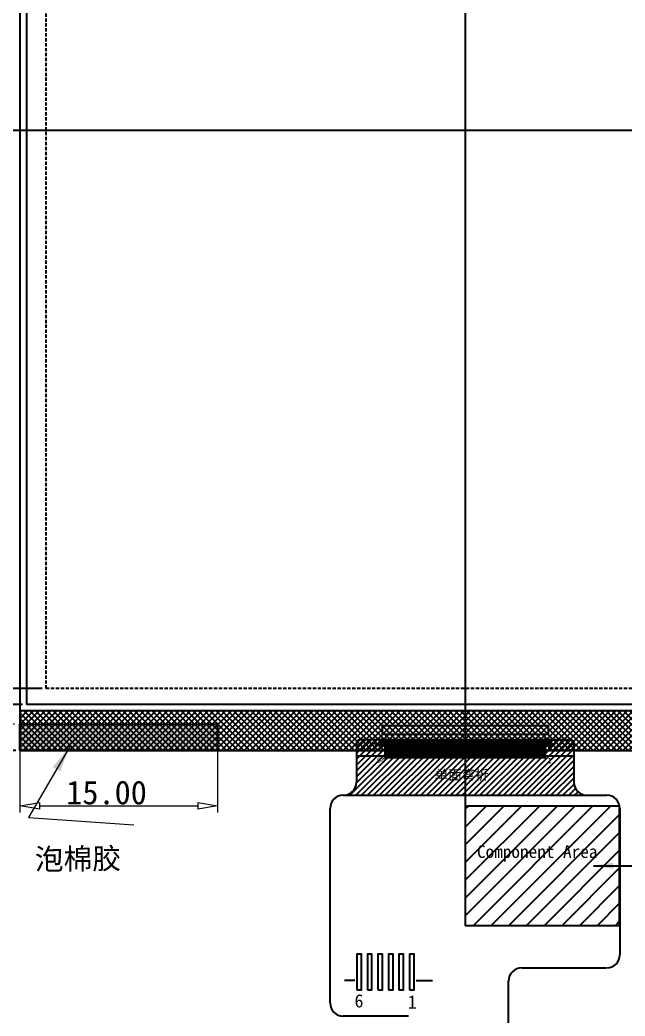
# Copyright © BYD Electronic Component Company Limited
# Model space of a CAD drawing. Header units: millimetres. Extents: x 1186 to 1571, y 291 to 543.
# Drawn here: x 1238.4 to 1284.4, y 388.2 to 463.8 of the extents above; entities that cross this region are included whole.
import ezdxf
from ezdxf.lldxf.tags import DXFTag

# ---------------------------------------------------------------- set-up
doc = ezdxf.new("R2010")
doc.units = ezdxf.units.MM
doc.linetypes.add('DASHED2', pattern=[0.375, 0.25, -0.125])
for name, color, linetype in [('03___PRT_ALL_CURVES', 7, 'Continuous'), ('240', 240, 'Continuous'), ('Bonding Pad', 3, 'Continuous'), ('dim', 3, 'Continuous'), ('Dimension', 7, 'Continuous'), ('DWG', 7, 'Continuous'), ('FPC', 30, 'Continuous'), ('IC', 3, 'Continuous'), ('TEXT', 4, 'Continuous'), ('偏光片', 4, 'Continuous')]:
    doc.layers.add(name, color=color, linetype=linetype)
for name, color, linetype, lineweight in [('CEN', 1, 'CENTER', 15), ('Title block', 7, 'Continuous', 9), ('尺寸标注层', 3, 'Continuous', 0)]:
    doc.layers.add(name, color=color, linetype=linetype, lineweight=lineweight)
doc.styles.add('SIMPLEX', font='simplex')
doc.styles.get("Standard").update_dxf_attribs({"font": 'txt', "bigfont": 'gbcbig.shx'})
doc.styles.add('宋体', font='')
doc.styles.add('样式 4', font='')
doc.styles.get('宋体').set_extended_font_data('SimSun')
doc.styles.get('样式 4').set_extended_font_data('SimSun')
tags = doc.linetypes.add('CENTER', pattern=[2, 1.25, -0.25, 0.25, -0.25]).pattern_tags.tags
tags[10:11] = [DXFTag(74, 4), DXFTag(75, 0), DXFTag(340, '0'), DXFTag(46, 0.0), DXFTag(50, 0.0), DXFTag(44, 0.0), DXFTag(45, 0.0)]
tags[8:9] = [DXFTag(74, 4), DXFTag(75, 0), DXFTag(340, '0'), DXFTag(46, 0.0), DXFTag(50, 0.0), DXFTag(44, 0.0), DXFTag(45, 0.0)]
tags[6:7] = [DXFTag(74, 4), DXFTag(75, 0), DXFTag(340, '0'), DXFTag(46, 0.0), DXFTag(50, 0.0), DXFTag(44, 0.0), DXFTag(45, 0.0)]
tags[4:5] = [DXFTag(74, 4), DXFTag(75, 0), DXFTag(340, '0'), DXFTag(46, 0.0), DXFTag(50, 0.0), DXFTag(44, 0.0), DXFTag(45, 0.0)]
doc.dimstyles.new('0', dxfattribs={"dimtxt": 2.5, "dimasz": 1.5, "dimexe": 0.5, "dimexo": 0.3, "dimgap": 0.2, "dimtad": 1, "dimzin": 1, "dimdsep": 46, "dimtxsty": 'Standard', "dimcen": 0, "dimadec": 0, "dimazin": 0, "dimtfac": 1, "dimtmove": 0, "dimatfit": 3, "dimfxl": 1, "dimarcsym": 0})
doc.dimstyles.new('2019', dxfattribs={"dimtxt": 2, "dimasz": 2, "dimexe": 0.5, "dimexo": 0.5, "dimgap": 0.5, "dimtad": 1, "dimdsep": 46, "dimtxsty": 'SIMPLEX', "dimcen": 1, "dimazin": 2, "dimtfac": 1, "dimtmove": 0, "dimatfit": 3, "dimfxl": 1.2, "dimlwd": 9, "dimlwe": 9, "dimarcsym": 0})
doc.dimstyles.get("Standard").update_dxf_attribs({"dimtxt": 3, "dimasz": 1.5, "dimexe": 0.3, "dimexo": 0.3, "dimgap": 0.5, "dimtad": 1, "dimtoh": 1, "dimdsep": 46, "dimtxsty": 'Standard', "dimcen": 0.5, "dimclrd": 2, "dimclre": 3, "dimclrt": 6, "dimadec": 1, "dimazin": 0, "dimtfac": 1, "dimtofl": 0, "dimtmove": 0, "dimatfit": 3, "dimfxl": 1, "dimtolj": 1, "dimtzin": 0, "dimarcsym": 0})
doc.dimstyles.new('标准', dxfattribs={"dimtxt": 1.8, "dimasz": 1.5, "dimexe": 0.5, "dimexo": 0.4, "dimgap": 0.1, "dimtad": 1, "dimzin": 1, "dimdsep": 46, "dimtxsty": '宋体', "dimblk": 'CLOSEDBLANK', "dimcen": 0.09, "dimclrd": 96, "dimclre": 96, "dimclrt": 3, "dimadec": 0, "dimazin": 0, "dimtfac": 1, "dimtofl": 0, "dimtmove": 0, "dimatfit": 1, "dimldrblk": 'CLOSEDBLANK', "dimfxl": 1, "dimtolj": 1, "dimlwd": 0, "dimlwe": 0, "dimarcsym": 0})
pattern_1 = [(45, (-1586.2652, 146.48776), (-0.224506403, 0.224506403), [])]

# ---------------------------------------------------------------- blocks, each defined once
blk = doc.blocks.new('*D83')
at = {"layer": 'Defpoints', "color": 0, "ltscale": 10, "transparency": 16777216}
for p in [(1225.982, 497.858), (1240.417, 497.858), (1240.417, 413.058)]:
    blk.add_point(p, dxfattribs=at)
at = {"layer": 'Dimension', "color": 7, "lineweight": -2, "ltscale": 10, "transparency": 16777216}
for p, q in [((1240.117, 497.858), (1225.682, 497.858)), ((1225.982, 415.058), (1225.982, 495.858)), ((1240.117, 413.058), (1225.682, 413.058))]:
    blk.add_line(p, q, dxfattribs=at)
at = {"layer": 'Dimension', "color": 7, "ltscale": 10, "transparency": 16777216}
for points in [[(1225.649, 495.858), (1226.316, 495.858), (1225.982, 497.858)], [(1225.649, 415.058), (1226.316, 415.058), (1225.982, 413.058)]]:
    blk.add_solid(points, dxfattribs=at)
at = {"layer": 'Dimension', "color": 7, "ltscale": 10, "transparency": 16777216, "insert": (1223.872, 455.458), "char_height": 3, "attachment_point": 5, "rotation": 90, "style": '宋体'}
blk.add_mtext('\\A1;84.8(LCD A.A)', dxfattribs=at)
blk = doc.blocks.new('*D86')
at = {"layer": 'Defpoints', "color": 0, "ltscale": 10, "transparency": 16777216}
for p in [(1238.417, 499.358), (1207.812, 408.358), (1238.417, 408.358)]:
    blk.add_point(p, dxfattribs=at)
at = {"layer": 'Dimension', "color": 7, "lineweight": -2, "ltscale": 10, "transparency": 16777216}
for p, q in [((1238.117, 499.358), (1207.512, 499.358)), ((1207.812, 497.358), (1207.812, 410.358)), ((1238.117, 408.358), (1207.512, 408.358))]:
    blk.add_line(p, q, dxfattribs=at)
at = {"layer": 'Dimension', "color": 7, "ltscale": 10, "transparency": 16777216}
for points in [[(1207.479, 497.358), (1208.146, 497.358), (1207.812, 499.358)], [(1207.479, 410.358), (1208.146, 410.358), (1207.812, 408.358)]]:
    blk.add_solid(points, dxfattribs=at)
at = {"layer": 'Dimension', "color": 7, "ltscale": 10, "transparency": 16777216, "insert": (1205.702, 453.865), "char_height": 3, "attachment_point": 5, "rotation": 90, "style": '宋体'}
blk.add_mtext('\\A1;91%%P0.1(LCD)', dxfattribs=at)
blk = doc.blocks.new('*U81')
at = {"layer": 'Bonding Pad', "ltscale": 5}
blk.add_lwpolyline([(-0.035, -0.45), (0.035, -0.45), (0.035, 0.45), (-0.035, 0.45)], close=True, dxfattribs=at)
blk = doc.blocks.new('*U79')
at = {"layer": 'FPC', "color": 1, "linetype": 'DASHED2', "ltscale": 0.2}
blk.add_lwpolyline([(-0.035, -0.25), (-0.035, 0.25), (0.035, 0.25), (0.035, -0.25)], dxfattribs=at)
blk = doc.blocks.new('*U80')
at = {"layer": 'TEXT', "color": 0, "linetype": 'ByBlock', "lineweight": -2}
for p in [(0, 0), (0.13, 0), (0.26, 0), (0.39, 0), (0.52, 0), (0.65, 0), (0.78, 0), (0.91, 0), (1.04, 0), (1.17, 0), (1.3, 0), (1.43, 0), (1.56, 0), (1.69, 0), (1.82, 0), (1.95, 0), (2.08, 0), (2.21, 0), (2.34, 0), (2.47, 0), (2.6, 0), (2.73, 0), (2.86, 0), (2.99, 0), (3.12, 0), (3.25, 0), (3.38, 0), (3.51, 0), (3.64, 0), (3.77, 0), (3.9, 0), (4.03, 0), (4.16, 0), (4.29, 0), (4.42, 0), (4.55, 0), (4.68, 0), (4.81, 0), (4.94, 0), (5.07, 0), (5.2, 0), (5.33, 0), (5.46, 0), (5.59, 0), (5.72, 0), (5.85, 0), (5.98, 0), (6.11, 0), (6.24, 0), (6.37, 0), (6.5, 0), (6.63, 0), (6.76, 0), (6.89, 0), (7.02, 0), (7.15, 0), (7.28, 0), (7.41, 0), (7.54, 0), (7.67, 0), (7.8, 0), (7.93, 0), (8.06, 0), (8.19, 0), (8.32, 0), (8.45, 0), (8.58, 0), (8.71, 0), (8.84, 0), (8.97, 0), (9.1, 0), (9.23, 0), (9.36, 0), (9.49, 0), (9.62, 0), (9.75, 0), (9.88, 0), (10.01, 0), (10.14, 0), (10.27, 0), (10.4, 0), (10.53, 0), (10.66, 0), (10.79, 0), (10.92, 0), (11.05, 0), (11.18, 0), (11.31, 0), (11.44, 0), (11.57, 0), (11.7, 0), (11.83, 0), (11.96, 0), (12.09, 0)]:
    blk.add_blockref('*U79', p, dxfattribs=at)
blk = doc.blocks.new('*D89')
at = {"layer": 'Defpoints', "color": 0, "ltscale": 10, "transparency": 16777216}
for p in [(1238.417, 408.358), (1210.942, 378.358), (1269.112, 378.358)]:
    blk.add_point(p, dxfattribs=at)
at = {"layer": 'Dimension', "color": 7, "lineweight": -2, "ltscale": 10, "transparency": 16777216}
for p, q in [((1238.117, 408.358), (1210.642, 408.358)), ((1210.942, 406.358), (1210.942, 380.358)), ((1268.812, 378.358), (1210.642, 378.358))]:
    blk.add_line(p, q, dxfattribs=at)
at = {"layer": 'Dimension', "color": 7, "ltscale": 10, "transparency": 16777216}
for points in [[(1210.608, 406.358), (1211.275, 406.358), (1210.942, 408.358)], [(1210.608, 380.358), (1211.275, 380.358), (1210.942, 378.358)]]:
    blk.add_solid(points, dxfattribs=at)
at = {"layer": 'Dimension', "color": 7, "ltscale": 10, "transparency": 16777216, "insert": (1209.124, 393.358), "char_height": 3, "attachment_point": 5, "rotation": 90, "style": '宋体'}
blk.add_mtext('\\A1;30%%P0.3', dxfattribs=at)
blk = doc.blocks.new('*D94')
at = {"layer": 'Defpoints', "color": 0, "ltscale": 10, "transparency": 16777216}
for p in [(1238.917, 498.858), (1219.994, 411.858), (1238.917, 411.858)]:
    blk.add_point(p, dxfattribs=at)
at = {"layer": 'Dimension', "color": 7, "lineweight": -2, "ltscale": 10, "transparency": 16777216}
for p, q in [((1238.617, 498.858), (1219.694, 498.858)), ((1219.994, 496.858), (1219.994, 413.858)), ((1238.617, 411.858), (1219.694, 411.858))]:
    blk.add_line(p, q, dxfattribs=at)
at = {"layer": 'Dimension', "color": 7, "ltscale": 10, "transparency": 16777216}
for points in [[(1219.661, 496.858), (1220.327, 496.858), (1219.994, 498.858)], [(1219.661, 413.858), (1220.327, 413.858), (1219.994, 411.858)]]:
    blk.add_solid(points, dxfattribs=at)
at = {"layer": 'Dimension', "color": 7, "ltscale": 10, "transparency": 16777216, "insert": (1217.883, 455.358), "char_height": 3, "attachment_point": 5, "rotation": 90, "style": '宋体'}
blk.add_mtext('\\A1;87%%P0.2 (POL)', dxfattribs=at)
blk = doc.blocks.new('_ClosedBlank')
at = {"color": 0, "linetype": 'ByBlock', "lineweight": -2}
for p, q in [((-1, 0.167), (0, 0)), ((-1, 0.167), (-1, -0.167)), ((0, 0), (-1, -0.167))]:
    blk.add_line(p, q, dxfattribs=at)
blk = doc.blocks.new('*D97')
at = {"color": 7, "lineweight": 0, "transparency": 16777216}
for p, q in [((1238.417, 409.958), (1238.417, 403.655)), ((1253.417, 409.958), (1253.417, 403.655)), ((1239.917, 404.155), (1251.917, 404.155))]:
    blk.add_line(p, q, dxfattribs=at)
at = {"layer": 'Defpoints', "color": 0, "transparency": 16777216}
for p in [(1238.417, 410.358), (1253.417, 410.358), (1253.417, 404.155)]:
    blk.add_point(p, dxfattribs=at)
at = {"color": 7, "lineweight": 0, "transparency": 16777216, "xscale": 1.5, "yscale": 1.5, "zscale": 1.5, "rotation": 180}
blk.add_blockref('_ClosedBlank', (1238.417, 404.155), dxfattribs=at)
at = {"color": 7, "lineweight": 0, "transparency": 16777216, "xscale": 1.5, "yscale": 1.5, "zscale": 1.5}
blk.add_blockref('_ClosedBlank', (1253.417, 404.155), dxfattribs=at)
at = {"color": 7, "transparency": 16777216, "insert": (1244.993, 405.155), "char_height": 1.8, "attachment_point": 5, "style": '宋体'}
blk.add_mtext('\\A1;15.00', dxfattribs=at)
blk = doc.blocks.new('*D98')
at = {"color": 7, "lineweight": 0, "transparency": 16777216}
for p, q in [((1235.281, 411.858), (1235.281, 418.445)), ((1238.017, 410.358), (1234.781, 410.358)), ((1238.017, 408.358), (1234.781, 408.358)), ((1235.281, 406.858), (1235.281, 405.358))]:
    blk.add_line(p, q, dxfattribs=at)
at = {"layer": 'Defpoints', "color": 0, "transparency": 16777216}
for p in [(1235.281, 410.358), (1238.417, 410.358), (1238.417, 408.358)]:
    blk.add_point(p, dxfattribs=at)
at = {"color": 7, "lineweight": 0, "transparency": 16777216, "xscale": 1.5, "yscale": 1.5, "zscale": 1.5}
for p, rotation in [((1235.281, 410.358), 270), ((1235.281, 408.358), 90)]:
    blk.add_blockref('_ClosedBlank', p, dxfattribs=dict(at, rotation=rotation))
at = {"color": 7, "transparency": 16777216, "insert": (1234.281, 415.901), "char_height": 1.8, "attachment_point": 5, "rotation": 90, "style": '宋体'}
blk.add_mtext('\\A1;2.00', dxfattribs=at)

msp = doc.modelspace()

# ---------------------------------------------------------------- hatches: boundary and pattern name
h = msp.add_hatch()
h.set_pattern_fill('ANSI37', color=0, scale=2.5, style=0)
h.set_pattern_definition([(45, (1044.62844, 304.9305), (-0.22097087, 0.22097087), []), (135, (1044.62844, 304.9305), (-0.22097087, -0.22097087), [])])
h.paths.add_polyline_path([(1306.0171616, 411.3578222), (1238.4171622, 411.3578222), (1238.4171622, 408.3578222), (1306.0171616, 408.3578222)])
h = msp.add_hatch()
h.set_pattern_fill('ANSI37', color=6, scale=0.0005)
h.set_pattern_definition([(45, (0, 0), (-0.0011225320151, 0.0011225320151), []), (135, (0, 0), (-0.0011225320151, -0.0011225320151), [])])
h.paths.add_polyline_path([(1253.4171622, 408.3578222), (1253.4171622, 410.3578222), (1238.4171622, 410.3578222), (1238.4171622, 408.3578222)])
h = msp.add_hatch()
h.set_pattern_fill('ANSI31', color=30, scale=0.1, style=0)
h.set_pattern_definition(pattern_1)
edge = h.paths.add_edge_path()
edge.add_line((1280.2653162, 409.1578225), (1264.1590144, 409.1578225))
edge.add_arc((1264.1590144, 408.9578225), 0.2, 90, 180)
edge.add_line((1263.9590144, 408.9578225), (1263.9590144, 407.9578225))
edge.add_line((1263.9590144, 407.9578225), (1280.465316, 407.9578225))
edge.add_line((1280.465316, 408.9578), (1280.465316, 407.9578225))
edge.add_arc((1280.2653162, 408.9578225), 0.2, 0, 90)
h = msp.add_hatch()
h.set_pattern_fill('ANSI31', color=256, scale=0.1, style=0)
h.set_pattern_definition(pattern_1)
edge = h.paths.add_edge_path()
edge.add_line((1263.9590144, 407.9578225), (1280.465316, 407.9578225))
edge.add_line((1280.465316, 407.9578225), (1280.4653162, 405.9578))
edge.add_arc((1281.465316, 405.9578), 1, 180, 270)
edge.add_line((1281.465316, 404.9578), (1262.9590141, 404.9578))
edge.add_arc((1262.9590144, 405.9578), 1, 270, 360)
edge.add_line((1263.9590144, 405.9578), (1263.9590144, 407.9578225))
h.paths.add_polyline_path([(1269.6506728, 405.7747513), (1274.435589, 405.7747513), (1274.435589, 407.2579915), (1269.6506728, 407.2579915)], flags=24)
h = msp.add_hatch()
h.set_pattern_fill('ANSI31', scale=0.3, style=0)
h.set_pattern_definition([(45, (30.4662, 1e-12), (-0.6735192, 0.6735192), [])])
h.paths.add_polyline_path([(1272.2171619, 404.158686), (1283.9380874, 404.1578), (1283.9380874, 395.0577835), (1272.2171619, 395.0586694)])
h.paths.add_polyline_path([(1272.8307303, 399.7456721), (1282.9992219, 399.7456721), (1282.9992219, 401.4189681), (1272.8307303, 401.4189681)], flags=24)

# ---------------------------------------------------------------- linework, layer by layer
at = {"color": 1}
for p, q in [((1272.2171619, 505.2723137), (1272.2171619, 404.0830353)), ((1227.5786388, 455.4578222), (1313.0746568, 455.4578222))]:
    msp.add_line(p, q, dxfattribs=at)
for p, q in [((1238.4171622, 411.3578222), (1238.4171622, 408.3578222)), ((1265.9171616, 410.2578222), (1278.5171616, 410.2578222)), ((1265.9171616, 410.2578222), (1265.9171616, 409.6078222)), ((1278.5171616, 410.2578222), (1278.5171616, 409.6078222)), ((1265.9171616, 409.6078222), (1278.5171616, 409.6078222)), ((1263.8394303, 390.8898714), (1263.0566726, 390.8898714)), ((1268.4894298, 390.8898714), (1269.7277802, 390.8898714))]:
    msp.add_line(p, q)
at = {"color": 30, "ltscale": 5}
for p, q in [((1280.2653162, 409.1578225), (1264.1590144, 409.1578225)), ((1280.465316, 408.9578), (1280.465316, 407.9578225)), ((1263.9590144, 407.9578225), (1263.9590144, 405.9578)), ((1263.9590144, 407.9578225), (1280.465316, 407.9578225)), ((1280.465316, 407.9578225), (1280.4653162, 405.9578)), ((1262.9590141, 404.9578), (1281.465316, 404.9578)), ((1283.9586, 403.9578224), (1283.9586, 392.8562999))]:
    msp.add_line(p, q, dxfattribs=at)
at = {"color": 30}
for p, q in [((1263.9590144, 408.9578225), (1263.9590144, 407.9578225)), ((1280.465316, 408.9578), (1280.4653162, 408.9578001)), ((1281.465316, 404.9578), (1282.9585988, 404.9563002)), ((1261.9590019, 389.1966), (1261.9590141, 403.9578)), ((1276.5122009, 391.8578221), (1282.9034441, 391.8578221)), ((1267.912201, 388.1966), (1262.9590019, 388.1966))]:
    msp.add_line(p, q, dxfattribs=at)
at = {"color": 4}
for p, q in [((1265.6321584, 408.9078219), (1266.1321656, 408.9078218)), ((1265.6321584, 408.9078219), (1265.6321584, 408.8078219)), ((1265.6321584, 408.8078219), (1266.1321656, 408.8078218)), ((1265.8321616, 409.0078219), (1265.9321616, 409.0078219)), ((1265.8321616, 408.7078219), (1265.9321616, 408.7078219)), ((1278.8021649, 408.9078211), (1278.3018475, 408.9078212)), ((1278.8021649, 408.8078211), (1278.3021576, 408.8078212)), ((1278.6021616, 409.0078211), (1278.5021616, 409.0078212)), ((1278.6021616, 408.7078211), (1278.5021616, 408.7078212)), ((1278.8021649, 408.9078211), (1278.8021649, 408.8078211))]:
    msp.add_line(p, q, dxfattribs=at)
at = {"color": 30, "lineweight": 0}
msp.add_line((1261.9590141, 395.3621838), (1261.9590141, 403.9578), dxfattribs=at)
at = {"color": 6}
msp.add_lwpolyline([(1238.4171622, 410.3578222), (1253.4171622, 410.3578222), (1253.4171622, 408.3578222), (1238.4171622, 408.3578222)], close=True, dxfattribs=at)
for points in [[(1263.9894289, 390.196606), (1264.3394289, 390.196606), (1264.3394289, 392.896606), (1263.9894289, 392.896606)], [(1264.7894289, 390.196606), (1265.1394289, 390.196606), (1265.1394289, 392.896606), (1264.7894289, 392.896606)], [(1265.5894289, 390.196606), (1265.9394289, 390.196606), (1265.9394289, 392.896606), (1265.5894289, 392.896606)], [(1266.3894289, 390.196606), (1266.7394289, 390.196606), (1266.7394289, 392.896606), (1266.3894289, 392.896606)], [(1267.1894289, 390.196606), (1267.5394289, 390.196606), (1267.5394289, 392.896606), (1267.1894289, 392.896606)], [(1267.9894289, 390.196606), (1268.3394289, 390.196606), (1268.3394289, 392.896606), (1267.9894289, 392.896606)]]:
    msp.add_lwpolyline(points, close=True)
at = {"color": 30, "ltscale": 5}
for centre, start, end in [((1264.1590144, 408.9578225), 90, 180), ((1280.2653162, 408.9578225), 0, 90)]:
    msp.add_arc(centre, 0.2, start, end, dxfattribs=at)
at = {"color": 30, "lineweight": 0}
msp.add_arc((1268.765918, 407.8578222), 0.5, 90, 179.999999989, dxfattribs=at)
at = {"color": 30}
for centre, start, end in [((1262.9590144, 405.9578), 270, 0), ((1281.465316, 405.9578), 180, 270), ((1262.9590141, 403.9578), 90, 180), ((1282.9585988, 403.9563002), 0, 90)]:
    msp.add_arc(centre, 1, start, end, dxfattribs=at)
at = {"color": 30, "linetype": 'Continuous'}
for centre, start, end in [((1282.9586, 392.8562998), 270.00000598, 0.00000598), ((1276.5122009, 390.8578221), 89.999999439, 179.999999439), ((1262.9590019, 389.1966), 180, 270)]:
    msp.add_arc(centre, 1, start, end, dxfattribs=at)
at = {"layer": '03___PRT_ALL_CURVES', "color": 7, "linetype": 'DASHED2'}
for p, q in [((1240.4171622, 413.0578222), (1240.4171622, 497.8578222)), ((1304.0171622, 413.0578222), (1240.4171622, 413.0578222))]:
    msp.add_line(p, q, dxfattribs=at)
at = {"layer": '240', "color": 4, "lineweight": -3}
for p, q in [((1266.1321652, 408.0578245), (1266.1321653, 409.1578224)), ((1266.2121616, 409.1578224), (1266.1321653, 409.1578224)), ((1266.2121625, 408.0578245), (1266.2121618, 409.1578224)), ((1266.2621613, 408.0578245), (1266.2621621, 409.1578225)), ((1266.3421585, 409.1578225), (1266.2621621, 409.1578225)), ((1266.3421595, 408.0578245), (1266.3421585, 409.1578225)), ((1266.3921584, 408.0578245), (1266.3921585, 409.1578225)), ((1266.4721549, 409.1578225), (1266.3921585, 409.1578225)), ((1266.4721558, 408.0578245), (1266.472155, 409.1578225)), ((1266.5221548, 408.0578245), (1266.5221549, 409.1578226)), ((1266.6021517, 409.1578226), (1266.5221554, 409.1578226)), ((1266.6021527, 408.0578245), (1266.6021519, 409.1578226)), ((1266.7321481, 409.1578225), (1266.6521517, 409.1578225)), ((1266.6521517, 408.0578245), (1266.6521517, 409.1578225)), ((1266.732149, 408.0578245), (1266.7321482, 409.1578225)), ((1266.7821478, 408.0578245), (1266.7821486, 409.1578226)), ((1266.862145, 409.1578226), (1266.7821486, 409.1578226)), ((1266.8621459, 408.0578245), (1266.8621451, 409.1578226)), ((1266.9121449, 408.0578245), (1266.912145, 409.1578223)), ((1266.9921413, 409.1578226), (1266.912145, 409.1578226)), ((1266.9921422, 408.0578245), (1266.9921414, 409.1578226)), ((1267.042141, 408.0578245), (1267.0421418, 409.1578227)), ((1267.1221382, 409.1578227), (1267.0421418, 409.1578227)), ((1267.1221391, 408.0578244), (1267.1221383, 409.1578223)), ((1267.1721381, 408.0578244), (1267.1721382, 409.1578223)), ((1267.2521346, 409.157822), (1267.1721382, 409.157822)), ((1267.2521355, 408.0578244), (1267.2521346, 409.157822)), ((1267.3021345, 408.0578244), (1267.3021346, 409.1578223)), ((1267.3821314, 409.157822), (1267.3021351, 409.157822)), ((1267.3821323, 408.0578244), (1267.3821316, 409.1578223)), ((1267.4321314, 408.0578244), (1267.4321314, 409.1578223)), ((1267.5121278, 409.157822), (1267.4321314, 409.157822)), ((1267.5121287, 408.0578244), (1267.5121279, 409.157822)), ((1267.5621277, 408.0578244), (1267.5621278, 409.1578223)), ((1267.6421247, 409.1578221), (1267.5621283, 409.1578221)), ((1267.6421256, 408.0578244), (1267.6421247, 409.1578221)), ((1267.6921246, 408.0578244), (1267.6921247, 409.1578221)), ((1267.772121, 409.1578221), (1267.6921247, 409.1578221)), ((1267.772122, 408.0578244), (1267.772121, 409.1578221)), ((1267.8221207, 408.0578244), (1267.8221215, 409.1578222)), ((1267.9021179, 409.1578221), (1267.8221215, 409.1578222)), ((1267.9021189, 408.0578244), (1267.9021179, 409.1578221)), ((1267.9521178, 408.0578244), (1267.9521179, 409.1578222)), ((1268.0321143, 409.1578221), (1267.9521179, 409.1578221)), ((1268.0321152, 408.0578244), (1268.0321144, 409.1578222)), ((1268.082114, 408.0578244), (1268.0821148, 409.1578222)), ((1268.1621111, 409.1578222), (1268.0821148, 409.1578222)), ((1268.162112, 408.0578244), (1268.1621113, 409.1578222)), ((1268.2921075, 409.1578222), (1268.2121111, 409.1578222)), ((1268.2121111, 408.0578244), (1268.2121111, 409.1578222)), ((1268.2921084, 408.0578244), (1268.2921076, 409.1578222)), ((1268.3421072, 408.0578244), (1268.342108, 409.1578223)), ((1268.4221044, 409.1578222), (1268.342108, 409.1578223)), ((1268.4221053, 408.0578244), (1268.4221044, 409.1578222)), ((1268.4721043, 408.0578244), (1268.4721044, 409.1578221)), ((1268.5521007, 409.1578222), (1268.4721044, 409.1578222)), ((1268.5521017, 408.0578244), (1268.5521007, 409.1578222)), ((1268.6021007, 408.0578244), (1268.6021007, 409.1578223)), ((1268.6820976, 409.1578223), (1268.6021012, 409.1578223)), ((1268.6820985, 408.0578244), (1268.6820977, 409.1578221)), ((1268.7320975, 408.0578244), (1268.7320976, 409.1578223)), ((1268.812094, 409.1578223), (1268.7320976, 409.1578223)), ((1268.8120949, 408.0578244), (1268.8120941, 409.1578223)), ((1268.8620937, 408.0578244), (1268.8620945, 409.1578224)), ((1268.9420908, 409.1578224), (1268.8620945, 409.1578224)), ((1268.9420918, 408.0578243), (1268.9420908, 409.1578224)), ((1269.0720872, 409.1578223), (1268.9920908, 409.1578223)), ((1268.9920908, 408.0578243), (1268.9920908, 409.1578223)), ((1269.0720882, 408.0578243), (1269.0720872, 409.1578223)), ((1269.1220871, 408.0578243), (1269.1220872, 409.1578224)), ((1269.2020841, 409.1578224), (1269.1220877, 409.1578224)), ((1269.202085, 408.0578243), (1269.2020841, 409.1578224)), ((1269.252084, 408.0578243), (1269.2520841, 409.157822)), ((1269.3320804, 409.1578217), (1269.2520841, 409.1578217)), ((1269.3320814, 408.0578243), (1269.3320804, 409.1578217)), ((1269.3820804, 408.0578243), (1269.3820804, 409.157822)), ((1269.4620773, 409.1578218), (1269.3820809, 409.1578218)), ((1269.4620782, 408.0578243), (1269.4620774, 409.157822)), ((1269.5120772, 408.0578243), (1269.5120773, 409.157822)), ((1269.5920737, 409.1578218), (1269.5120773, 409.1578218)), ((1269.5920746, 408.0578243), (1269.5920738, 409.157822)), ((1269.6420734, 408.0578243), (1269.6420742, 409.1578218)), ((1269.7220705, 409.1578218), (1269.6420742, 409.1578218)), ((1269.7220715, 408.0578243), (1269.7220705, 409.1578218)), ((1269.8520669, 409.1578218), (1269.7720705, 409.1578218)), ((1269.7720705, 408.0578243), (1269.7720705, 409.1578218)), ((1269.8520678, 408.0578243), (1269.852067, 409.157822)), ((1269.9020668, 408.0578243), (1269.9020669, 409.157822)), ((1269.9820638, 409.1578219), (1269.9020674, 409.1578219)), ((1269.9820647, 408.0578243), (1269.9820638, 409.1578219)), ((1270.0320637, 408.0578243), (1270.0320638, 409.1578219)), ((1270.1120601, 409.1578219), (1270.0320638, 409.1578219)), ((1270.112061, 408.0578243), (1270.1120602, 409.1578219)), ((1270.1620598, 408.0578243), (1270.1620606, 409.157822)), ((1270.242057, 409.1578219), (1270.1620606, 409.157822)), ((1270.2420579, 408.0578243), (1270.2420571, 409.1578219)), ((1270.2920569, 408.0578243), (1270.292057, 409.1578218)), ((1270.3720534, 409.1578218), (1270.292057, 409.1578218)), ((1270.3720543, 408.0578243), (1270.3720535, 409.1578218)), ((1270.4220531, 408.0578243), (1270.4220539, 409.1578219)), ((1270.5020502, 409.1578219), (1270.4220539, 409.1578219)), ((1270.5020511, 408.0578243), (1270.5020503, 409.1578219)), ((1270.6320466, 409.1578219), (1270.5520502, 409.1578219)), ((1270.5520502, 408.0578243), (1270.5520502, 409.1578219)), ((1270.6320476, 408.0578243), (1270.6320466, 409.1578219)), ((1270.6820465, 408.0578243), (1270.6820466, 409.1578219)), ((1270.7620435, 409.1578219), (1270.6820471, 409.1578219)), ((1270.7620444, 408.0578242), (1270.7620435, 409.1578219)), ((1270.8120434, 408.0578242), (1270.8120435, 409.1578219)), ((1270.8920398, 409.1578219), (1270.8120435, 409.1578219)), ((1270.8920408, 408.0578242), (1270.8920398, 409.1578219)), ((1270.9420398, 408.0578242), (1270.9420398, 409.157822)), ((1271.0220367, 409.157822), (1270.9420403, 409.157822)), ((1271.0220377, 408.0578242), (1271.0220367, 409.157822)), ((1271.0720366, 408.0578242), (1271.0720367, 409.1578218)), ((1271.1520331, 409.1578218), (1271.0720367, 409.1578218)), ((1271.152034, 408.0578242), (1271.1520331, 409.1578218)), ((1271.202033, 408.0578242), (1271.2020331, 409.1578219)), ((1271.2820299, 409.1578219), (1271.2020336, 409.1578219)), ((1271.2820309, 408.0578242), (1271.2820299, 409.1578212)), ((1271.3320299, 408.0578242), (1271.3320299, 409.1578218)), ((1271.4120263, 409.1578212), (1271.3320299, 409.1578212)), ((1271.4120272, 408.0578242), (1271.4120264, 409.1578218)), ((1271.4620262, 408.0578242), (1271.4620263, 409.1578213)), ((1271.5420232, 409.1578213), (1271.4620268, 409.1578213)), ((1271.5420241, 408.0578242), (1271.5420233, 409.1578218)), ((1271.5920231, 408.0578242), (1271.5920232, 409.1578217)), ((1271.6720195, 409.1578213), (1271.5920232, 409.1578213)), ((1271.6720204, 408.0578242), (1271.6720196, 409.1578217)), ((1271.7220195, 408.0578242), (1271.7220195, 409.1578217)), ((1271.8020164, 409.1578213), (1271.72202, 409.1578213)), ((1271.8020173, 408.0578242), (1271.8020165, 409.1578213)), ((1271.8520163, 408.0578242), (1271.8520164, 409.1578217)), ((1271.9320128, 409.1578213), (1271.8520164, 409.1578213)), ((1271.9320137, 408.0578242), (1271.9320128, 409.1578213)), ((1271.9820127, 408.0578242), (1271.9820128, 409.1578217)), ((1272.0620096, 409.1578214), (1271.9820133, 409.1578214)), ((1272.0620105, 408.0578242), (1272.0620097, 409.1578217)), ((1272.192006, 409.1578214), (1272.1120096, 409.1578214)), ((1272.1120096, 408.0578242), (1272.1120096, 409.1578214)), ((1272.1920069, 408.0578242), (1272.1920061, 409.1578217)), ((1272.2420059, 408.0578242), (1272.242006, 409.1578217)), ((1272.3220029, 409.1578214), (1272.2420065, 409.1578214)), ((1272.3220038, 408.0578242), (1272.3220029, 409.1578214)), ((1272.3720028, 408.0578242), (1272.3720029, 409.1578216)), ((1272.4519992, 409.1578214), (1272.3720029, 409.1578214)), ((1272.4520001, 408.0578242), (1272.4519993, 409.1578214)), ((1272.5019992, 408.0578242), (1272.5019992, 409.1578215)), ((1272.5819961, 409.1578215), (1272.5019997, 409.1578215)), ((1272.581997, 408.0578241), (1272.5819962, 409.1578216)), ((1272.631996, 408.0578241), (1272.6319961, 409.1578216)), ((1272.7119924, 409.1578215), (1272.6319961, 409.1578215)), ((1272.7119934, 408.0578241), (1272.7119926, 409.1578216)), ((1272.7619924, 408.0578241), (1272.7619924, 409.1578216)), ((1272.8419893, 409.1578215), (1272.761993, 409.1578215)), ((1272.8419902, 408.0578241), (1272.8419894, 409.1578216)), ((1272.8919893, 408.0578241), (1272.8919893, 409.1578216)), ((1272.9719857, 409.1578215), (1272.8919893, 409.1578215)), ((1272.9719866, 408.0578241), (1272.9719857, 409.1578215)), ((1273.0219856, 408.0578241), (1273.0219857, 409.1578216)), ((1273.1019826, 409.1578216), (1273.0219862, 409.1578216)), ((1273.1019835, 408.0578241), (1273.1019827, 409.1578216)), ((1273.1519825, 408.0578241), (1273.1519826, 409.1578215)), ((1273.2319789, 409.1578216), (1273.1519826, 409.1578216)), ((1273.2319798, 408.0578241), (1273.231979, 409.1578216)), ((1273.2819789, 408.0578241), (1273.2819789, 409.1578216)), ((1273.3619758, 409.1578216), (1273.2819794, 409.1578216)), ((1273.3619768, 408.0578241), (1273.3619758, 409.1578216)), ((1273.4119757, 408.0578241), (1273.4119758, 409.157821)), ((1273.4919721, 409.157821), (1273.4119758, 409.157821)), ((1273.4919731, 408.0578241), (1273.4919723, 409.1578215)), ((1273.5419721, 408.0578241), (1273.5419721, 409.1578215)), ((1273.621969, 409.157821), (1273.5419727, 409.157821)), ((1273.6219699, 408.0578241), (1273.6219691, 409.1578215)), ((1273.671969, 408.0578241), (1273.671969, 409.1578215)), ((1273.7519654, 409.157821), (1273.671969, 409.157821)), ((1273.7519663, 408.0578241), (1273.7519655, 409.1578215)), ((1273.8019653, 408.0578241), (1273.8019654, 409.1578215)), ((1273.8819623, 409.1578211), (1273.8019659, 409.1578211)), ((1273.8819632, 408.0578241), (1273.8819624, 409.1578215)), ((1273.9319622, 408.0578241), (1273.9319623, 409.1578214)), ((1274.0119586, 409.1578211), (1273.9319623, 409.1578211)), ((1274.0119596, 408.0578241), (1274.0119586, 409.1578211)), ((1274.0619585, 408.0578241), (1274.0619586, 409.1578214)), ((1274.1419555, 409.1578211), (1274.0619591, 409.1578211)), ((1274.1419564, 408.0578241), (1274.1419556, 409.1578214)), ((1274.1919554, 408.0578241), (1274.1919555, 409.1578214)), ((1274.2719518, 409.1578211), (1274.1919555, 409.1578211)), ((1274.2719528, 408.0578241), (1274.271952, 409.1578214)), ((1274.3219518, 408.057824), (1274.3219518, 409.1578214)), ((1274.4019487, 409.1578212), (1274.3219524, 409.1578212)), ((1274.4019496, 408.057824), (1274.4019488, 409.1578214)), ((1274.5319451, 409.1578214), (1274.4519487, 409.1578214)), ((1274.4519487, 408.057824), (1274.4519487, 409.1578214)), ((1274.531946, 408.057824), (1274.5319451, 409.1578214)), ((1274.581945, 408.057824), (1274.5819451, 409.1578215)), ((1274.6619419, 409.1578215), (1274.5819456, 409.1578215)), ((1274.6619429, 408.057824), (1274.6619419, 409.1578215)), ((1274.7919383, 409.1578215), (1274.7119419, 409.1578215)), ((1274.7119419, 408.057824), (1274.7119419, 409.1578213)), ((1274.7919392, 408.057824), (1274.7919384, 409.1578215)), ((1274.8419382, 408.057824), (1274.8419383, 409.1578215)), ((1274.9219352, 409.1578215), (1274.8419388, 409.1578215)), ((1274.9219361, 408.057824), (1274.9219353, 409.1578213)), ((1274.9719351, 408.057824), (1274.9719352, 409.1578215)), ((1275.0519315, 409.1578215), (1274.9719352, 409.1578215)), ((1275.0519325, 408.057824), (1275.0519315, 409.1578215)), ((1275.1019312, 408.057824), (1275.1019321, 409.1578216)), ((1275.1819284, 409.1578216), (1275.1019321, 409.1578216)), ((1275.1819293, 408.057824), (1275.1819285, 409.1578216)), ((1275.3119248, 409.1578216), (1275.2319284, 409.1578216)), ((1275.2319284, 408.057824), (1275.2319284, 409.1578216)), ((1275.3119257, 408.057824), (1275.3119248, 409.1578216)), ((1275.3619247, 408.057824), (1275.3619248, 409.1578216)), ((1275.4419216, 409.1578216), (1275.3619253, 409.1578216)), ((1275.4419226, 408.057824), (1275.4419216, 409.1578216)), ((1275.4919216, 408.057824), (1275.4919216, 409.1578212)), ((1275.571918, 409.157821), (1275.4919216, 409.157821)), ((1275.5719189, 408.057824), (1275.5719181, 409.1578212)), ((1275.6219179, 408.057824), (1275.621918, 409.1578212)), ((1275.7019149, 409.157821), (1275.6219185, 409.157821)), ((1275.7019158, 408.057824), (1275.701915, 409.1578212)), ((1275.7519148, 408.057824), (1275.7519149, 409.1578212)), ((1275.8319112, 409.157821), (1275.7519149, 409.157821)), ((1275.8319122, 408.057824), (1275.8319114, 409.1578212)), ((1275.8819109, 408.057824), (1275.8819118, 409.1578211)), ((1275.9619081, 409.1578211), (1275.8819118, 409.1578211)), ((1275.961909, 408.057824), (1275.9619082, 409.1578212)), ((1276.011908, 408.057824), (1276.0119081, 409.1578212)), ((1276.0919045, 409.1578211), (1276.0119081, 409.1578211)), ((1276.0919054, 408.057824), (1276.0919046, 409.1578212)), ((1276.1419042, 408.0578239), (1276.141905, 409.1578211)), ((1276.2219013, 409.1578211), (1276.141905, 409.1578211)), ((1276.2219023, 408.0578239), (1276.2219015, 409.1578211)), ((1276.3518977, 409.1578211), (1276.2719013, 409.1578211)), ((1276.2719013, 408.0578239), (1276.2719013, 409.1578211)), ((1276.3518987, 408.0578239), (1276.3518977, 409.1578211)), ((1276.4018976, 408.0578239), (1276.4018977, 409.1578212)), ((1276.4818946, 409.1578212), (1276.4018982, 409.1578212)), ((1276.4818955, 408.0578239), (1276.4818947, 409.1578212)), ((1276.5318945, 408.0578239), (1276.5318946, 409.1578211)), ((1276.6118909, 409.1578212), (1276.5318946, 409.1578212)), ((1276.6118918, 408.0578239), (1276.6118911, 409.1578212)), ((1276.6618906, 408.0578239), (1276.6618914, 409.1578212)), ((1276.7418878, 409.1578212), (1276.6618914, 409.1578212)), ((1276.7418888, 408.0578239), (1276.7418878, 409.1578212)), ((1276.7918877, 408.0578239), (1276.7918878, 409.1578212)), ((1276.8718842, 409.1578212), (1276.7918878, 409.1578212)), ((1276.8718851, 408.0578239), (1276.8718842, 409.1578212)), ((1276.9218841, 408.0578239), (1276.9218842, 409.1578213)), ((1277.001881, 409.1578213), (1276.9218847, 409.1578213)), ((1277.001882, 408.0578239), (1277.001881, 409.1578213)), ((1277.1318774, 409.1578213), (1277.051881, 409.1578213)), ((1277.051881, 408.0578239), (1277.051881, 409.1578213)), ((1277.1318784, 408.0578239), (1277.1318774, 409.1578213)), ((1277.1818771, 408.0578239), (1277.1818779, 409.1578213)), ((1277.2618743, 409.1578213), (1277.1818779, 409.1578213)), ((1277.2618752, 408.0578239), (1277.2618743, 409.1578213)), ((1277.3118742, 408.0578239), (1277.3118743, 409.1578213)), ((1277.3918706, 409.1578213), (1277.3118743, 409.1578213)), ((1277.3918716, 408.0578239), (1277.3918706, 409.1578213)), ((1277.4418703, 408.0578239), (1277.4418711, 409.1578214)), ((1277.5218675, 409.1578214), (1277.4418711, 409.1578214)), ((1277.5218684, 408.0578239), (1277.5218676, 409.1578214)), ((1277.5718674, 408.0578239), (1277.5718675, 409.157821)), ((1277.6518639, 409.1578207), (1277.5718675, 409.1578207)), ((1277.6518648, 408.0578239), (1277.651864, 409.157821)), ((1277.7018636, 408.0578239), (1277.7018644, 409.1578208)), ((1277.7818607, 409.1578208), (1277.7018644, 409.1578208)), ((1277.7818617, 408.0578239), (1277.7818609, 409.157821)), ((1277.8318607, 408.0578239), (1277.8318607, 409.1578209)), ((1277.9118571, 409.1578208), (1277.8318607, 409.1578208)), ((1277.911858, 408.0578238), (1277.9118572, 409.1578209)), ((1277.9618568, 408.0578238), (1277.9618576, 409.1578208)), ((1278.041854, 409.1578208), (1277.9618576, 409.1578208)), ((1278.0418549, 408.0578238), (1278.0418541, 409.1578209)), ((1278.0918539, 408.0578238), (1278.091854, 409.1578209)), ((1278.1718503, 409.1578208), (1278.091854, 409.1578208)), ((1278.1718512, 408.0578238), (1278.1718504, 409.1578209)), ((1278.22185, 408.0578238), (1278.2218508, 409.1578209)), ((1278.3018472, 409.1578209), (1278.2218508, 409.1578209)), ((1278.3018482, 408.0578238), (1278.3018472, 409.1578209)), ((1265.8321616, 408.7078219), (1265.8321616, 409.0078219)), ((1265.9321616, 408.7078219), (1265.9321616, 409.0078219)), ((1278.5021616, 408.7078212), (1278.5021616, 409.0078212)), ((1278.6021616, 408.7078211), (1278.6021616, 409.0078211)), ((1266.2121623, 408.0578247), (1266.1321654, 408.0578245)), ((1266.3421591, 408.0578248), (1266.2621622, 408.0578246)), ((1266.4721555, 408.0578248), (1266.3921586, 408.0578246)), ((1266.6021524, 408.0578248), (1266.5221555, 408.0578246)), ((1266.7321487, 408.0578248), (1266.6521518, 408.0578246)), ((1266.8621456, 408.0578249), (1266.7821487, 408.0578247)), ((1266.992142, 408.0578249), (1266.9121451, 408.0578247)), ((1267.1221388, 408.0578249), (1267.0421419, 408.0578247)), ((1267.2521352, 408.0578242), (1267.1721383, 408.057824)), ((1267.3821321, 408.0578243), (1267.3021352, 408.0578241)), ((1267.5121284, 408.0578243), (1267.4321315, 408.0578241)), ((1267.6421253, 408.0578244), (1267.5621284, 408.0578242)), ((1267.7721217, 408.0578244), (1267.6921247, 408.0578242)), ((1267.9021185, 408.0578244), (1267.8221216, 408.0578242)), ((1268.0321149, 408.0578244), (1267.952118, 408.0578242)), ((1268.1621118, 408.0578245), (1268.0821149, 408.0578243)), ((1268.2921081, 408.0578245), (1268.2121112, 408.0578243)), ((1268.422105, 408.0578245), (1268.3421081, 408.0578243)), ((1268.5521014, 408.0578245), (1268.4721044, 408.0578243)), ((1268.6820982, 408.0578246), (1268.6021013, 408.0578244)), ((1268.8120946, 408.0578246), (1268.7320977, 408.0578244)), ((1268.9420915, 408.0578246), (1268.8620946, 408.0578244)), ((1269.0720878, 408.0578246), (1268.9920909, 408.0578244)), ((1269.2020847, 408.0578247), (1269.1220878, 408.0578245)), ((1269.3320811, 408.057824), (1269.2520841, 408.0578238)), ((1269.4620779, 408.0578241), (1269.382081, 408.0578239)), ((1269.5920743, 408.057824), (1269.5120774, 408.0578238)), ((1269.7220712, 408.0578241), (1269.6420742, 408.0578239)), ((1269.8520675, 408.0578241), (1269.7720706, 408.0578239)), ((1269.9820644, 408.0578242), (1269.9020675, 408.057824)), ((1270.1120608, 408.0578242), (1270.0320638, 408.057824)), ((1270.2420576, 408.0578242), (1270.1620607, 408.057824)), ((1270.372054, 408.0578241), (1270.2920571, 408.0578239)), ((1270.5020509, 408.0578241), (1270.4220539, 408.0578239)), ((1270.6320472, 408.0578241), (1270.5520503, 408.0578239)), ((1270.7620441, 408.0578242), (1270.6820472, 408.057824)), ((1270.8920405, 408.0578242), (1270.8120435, 408.057824)), ((1271.0220373, 408.0578242), (1270.9420404, 408.057824)), ((1271.1520337, 408.0578242), (1271.0720368, 408.057824)), ((1271.2820306, 408.0578243), (1271.2020336, 408.0578241)), ((1271.4120269, 408.0578236), (1271.33203, 408.0578234)), ((1271.5420238, 408.0578237), (1271.4620269, 408.0578235)), ((1271.6720202, 408.0578237), (1271.5920232, 408.0578235)), ((1271.802017, 408.0578237), (1271.7220201, 408.0578235)), ((1271.9320134, 408.0578237), (1271.8520165, 408.0578235)), ((1272.0620103, 408.0578238), (1271.9820133, 408.0578236)), ((1272.1920066, 408.0578238), (1272.1120097, 408.0578236)), ((1272.3220035, 408.0578238), (1272.2420066, 408.0578236)), ((1272.4519999, 408.0578238), (1272.3720029, 408.0578236)), ((1272.5819967, 408.0578239), (1272.5019998, 408.0578237)), ((1272.7119931, 408.0578239), (1272.6319962, 408.0578237)), ((1272.84199, 408.0578239), (1272.761993, 408.0578237)), ((1272.9719863, 408.0578239), (1272.8919894, 408.0578237)), ((1273.1019832, 408.057824), (1273.0219863, 408.0578238)), ((1273.2319796, 408.057824), (1273.1519826, 408.0578238)), ((1273.3619764, 408.057824), (1273.2819795, 408.0578238)), ((1273.4919728, 408.0578234), (1273.4119759, 408.0578232)), ((1273.6219697, 408.0578234), (1273.5419727, 408.0578232)), ((1273.751966, 408.0578234), (1273.6719691, 408.0578232)), ((1273.8819629, 408.0578235), (1273.801966, 408.0578233)), ((1274.0119593, 408.0578235), (1273.9319623, 408.0578233)), ((1274.1419561, 408.0578235), (1274.0619592, 408.0578233)), ((1274.2719525, 408.0578235), (1274.1919556, 408.0578233)), ((1274.4019494, 408.0578236), (1274.3219524, 408.0578234)), ((1274.5319457, 408.0578238), (1274.4519488, 408.0578236)), ((1274.6619426, 408.0578239), (1274.5819457, 408.0578237)), ((1274.7919389, 408.0578239), (1274.711942, 408.0578237)), ((1274.9219358, 408.057824), (1274.8419389, 408.0578238)), ((1275.0519322, 408.0578239), (1274.9719353, 408.0578237)), ((1275.1819291, 408.057824), (1275.1019321, 408.0578238)), ((1275.3119254, 408.057824), (1275.2319285, 408.0578238)), ((1275.4419223, 408.0578241), (1275.3619254, 408.0578239)), ((1275.5719186, 408.0578234), (1275.4919217, 408.0578232)), ((1275.7019155, 408.0578234), (1275.6219186, 408.0578232)), ((1275.8319119, 408.0578234), (1275.751915, 408.0578232)), ((1275.9619088, 408.0578235), (1275.8819118, 408.0578233)), ((1276.0919051, 408.0578235), (1276.0119082, 408.0578233)), ((1276.221902, 408.0578236), (1276.1419051, 408.0578234)), ((1276.3518983, 408.0578235), (1276.2719014, 408.0578233)), ((1276.4818952, 408.0578236), (1276.4018983, 408.0578234)), ((1276.6118916, 408.0578236), (1276.5318947, 408.0578234)), ((1276.7418884, 408.0578237), (1276.6618915, 408.0578235)), ((1276.8718848, 408.0578236), (1276.7918879, 408.0578234)), ((1277.0018817, 408.0578237), (1276.9218848, 408.0578235)), ((1277.131878, 408.0578237), (1277.0518811, 408.0578235)), ((1277.2618749, 408.0578238), (1277.181878, 408.0578236)), ((1277.3918713, 408.0578237), (1277.3118744, 408.0578235)), ((1277.5218681, 408.0578238), (1277.4418712, 408.0578236)), ((1277.6518645, 408.0578231), (1277.5718676, 408.0578229)), ((1277.7818614, 408.0578232), (1277.7018645, 408.057823)), ((1277.9118577, 408.0578232), (1277.8318608, 408.057823)), ((1278.0418546, 408.0578232), (1277.9618577, 408.057823)), ((1278.171851, 408.0578232), (1278.0918541, 408.057823)), ((1278.3018478, 408.0578233), (1278.2218509, 408.0578231))]:
    msp.add_line(p, q, dxfattribs=at)
at = {"layer": 'Bonding Pad', "color": 2, "ltscale": 5}
for points in [[(1265.6771653, 408.9078225), (1265.8271653, 408.9078225), (1265.8271653, 409.0078225), (1265.6771653, 409.0078225)], [(1265.6771653, 408.7078225), (1265.8271653, 408.7078225), (1265.8271653, 408.8078225), (1265.6771653, 408.8078225)], [(1265.9271653, 408.9078225), (1266.0771653, 408.9078225), (1266.0771653, 409.0078225), (1265.9271653, 409.0078225)], [(1265.9271653, 408.7078225), (1266.0771653, 408.7078225), (1266.0771653, 408.8078225), (1265.9271653, 408.8078225)], [(1278.4971653, 408.9078225), (1278.3471653, 408.9078225), (1278.3471653, 409.0078225), (1278.4971653, 409.0078225)], [(1278.4971653, 408.7078225), (1278.3471653, 408.7078225), (1278.3471653, 408.8078225), (1278.4971653, 408.8078225)], [(1278.7471653, 408.9078225), (1278.5971653, 408.9078225), (1278.5971653, 409.0078225), (1278.7471653, 409.0078225)], [(1278.7471653, 408.7078225), (1278.5971653, 408.7078225), (1278.5971653, 408.8078225), (1278.7471653, 408.8078225)]]:
    msp.add_lwpolyline(points, close=True, dxfattribs=at)
at = {"layer": 'CEN', "color": 1, "lineweight": 0, "ltscale": 0.2}
for p, q in [((1265.8771653, 409.3078225), (1265.8771653, 408.4078225)), ((1266.1671653, 409.4578225), (1266.1671653, 407.9578225)), ((1278.2571653, 409.4578225), (1278.2571653, 407.9578225)), ((1278.5471653, 409.3078225), (1278.5471653, 408.4078225)), ((1279.0971653, 408.8578225), (1278.2571653, 408.8578225))]:
    msp.add_line(p, q, dxfattribs=at)
at = {"layer": 'CEN', "color": 2, "lineweight": 0, "ltscale": 0.2}
msp.add_line((1265.3271653, 408.8578225), (1266.1671653, 408.8578225), dxfattribs=at)
at = {"layer": 'dim', "color": 7, "ltscale": 10}
for p, q in [((1238.4171622, 499.3578222), (1238.4171622, 408.3578222)), ((1306.0171616, 411.3578222), (1238.4171622, 411.3578222)), ((1238.4171622, 408.3578222), (1306.0171616, 408.3578222))]:
    msp.add_line(p, q, dxfattribs=at)
at = {"layer": 'dim', "color": 30}
msp.add_line((1275.5122009, 378.5578222), (1275.5122009, 390.8578221), dxfattribs=at)
at = {"layer": 'DWG', "color": 1}
msp.add_line((1279.0937043, 409.1578218), (1265.3240043, 409.1578225), dxfattribs=at)
at = {"layer": 'DWG', "color": 30}
msp.add_line((1279.1018616, 409.1578218), (1265.3321616, 409.1578226), dxfattribs=at)
at = {"layer": 'IC', "color": 2, "ltscale": 5}
for p, q in [((1272.2171619, 404.158686), (1272.2171619, 395.0586694)), ((1272.2171619, 404.158686), (1283.9380874, 404.1578)), ((1283.9380874, 395.0577835), (1283.9380874, 404.1578)), ((1283.9380874, 395.0577835), (1272.2171619, 395.0586694))]:
    msp.add_line(p, q, dxfattribs=at)
at = {"layer": '偏光片', "color": 6, "ltscale": 10}
for p in [(1238.9171622, 498.8578222), (1305.5171616, 411.8578222)]:
    msp.add_line(p, (1238.9171622, 411.8578222), dxfattribs=at)

# ---------------------------------------------------------------- block references
at = {"layer": 'Bonding Pad', "color": 2, "linetype": 'ByBlock', "lineweight": -2, "xscale": -1}
for p in [(1266.1671653, 408.7078225), (1266.2971653, 408.7078225), (1266.4271653, 408.7078225), (1266.5571653, 408.7078225), (1266.6871653, 408.7078225), (1266.8171653, 408.7078225), (1266.9471653, 408.7078225), (1267.0771653, 408.7078225), (1267.2071653, 408.7078225), (1267.3371653, 408.7078225), (1267.4671653, 408.7078225), (1267.5971653, 408.7078225), (1267.7271653, 408.7078225), (1267.8571653, 408.7078225), (1267.9871653, 408.7078225), (1268.1171653, 408.7078225), (1268.2471653, 408.7078225), (1268.3771653, 408.7078225), (1268.5071653, 408.7078225), (1268.6371653, 408.7078225), (1268.7671653, 408.7078225), (1268.8971653, 408.7078225), (1269.0271653, 408.7078225), (1269.1571653, 408.7078225), (1269.2871653, 408.7078225), (1269.4171653, 408.7078225), (1269.5471653, 408.7078225), (1269.6771653, 408.7078225), (1269.8071653, 408.7078225), (1269.9371653, 408.7078225), (1270.0671653, 408.7078225), (1270.1971653, 408.7078225), (1270.3271653, 408.7078225), (1270.4571653, 408.7078225), (1270.5871653, 408.7078225), (1270.7171653, 408.7078225), (1270.8471653, 408.7078225), (1270.9771653, 408.7078225), (1271.1071653, 408.7078225), (1271.2371653, 408.7078225), (1271.3671653, 408.7078225), (1271.4971653, 408.7078225), (1271.6271653, 408.7078225), (1271.7571653, 408.7078225), (1271.8871653, 408.7078225), (1272.0171653, 408.7078225), (1272.1471653, 408.7078225), (1272.2771653, 408.7078225), (1272.4071653, 408.7078225), (1272.5371653, 408.7078225), (1272.6671653, 408.7078225), (1272.7971653, 408.7078225), (1272.9271653, 408.7078225), (1273.0571653, 408.7078225), (1273.1871653, 408.7078225), (1273.3171653, 408.7078225), (1273.4471653, 408.7078225), (1273.5771653, 408.7078225), (1273.7071653, 408.7078225), (1273.8371653, 408.7078225), (1273.9671653, 408.7078225), (1274.0971653, 408.7078225), (1274.2271653, 408.7078225), (1274.3571653, 408.7078225), (1274.4871653, 408.7078225), (1274.6171653, 408.7078225), (1274.7471653, 408.7078225), (1274.8771653, 408.7078225), (1275.0071653, 408.7078225), (1275.1371653, 408.7078225), (1275.2671653, 408.7078225), (1275.3971653, 408.7078225), (1275.5271653, 408.7078225), (1275.6571653, 408.7078225), (1275.7871653, 408.7078225), (1275.9171653, 408.7078225), (1276.0471653, 408.7078225), (1276.1771653, 408.7078225), (1276.3071653, 408.7078225), (1276.4371653, 408.7078225), (1276.5671653, 408.7078225), (1276.6971653, 408.7078225), (1276.8271653, 408.7078225), (1276.9571653, 408.7078225), (1277.0871653, 408.7078225), (1277.2171653, 408.7078225), (1277.3471653, 408.7078225), (1277.4771653, 408.7078225), (1277.6071653, 408.7078225), (1277.7371653, 408.7078225), (1277.8671653, 408.7078225), (1277.9971653, 408.7078225), (1278.1271653, 408.7078225), (1278.2571653, 408.7078225)]:
    msp.add_blockref('*U81', p, dxfattribs=at)
at = {"layer": 'TEXT', "color": 2, "xscale": -1}
msp.add_blockref('*U80', (1278.2571653, 408.0078225), dxfattribs=at)

# ---------------------------------------------------------------- texts
at = {"color": 6, "linetype": 'Continuous', "lineweight": 0, "style": '宋体'}
for s, height, p in [('单面弯折', 0.75, (1269.8978795, 406.1267066)), ('Component Area', 0.96, (1273.109613, 400.201538))]:
    msp.add_text(s, height=height, dxfattribs=at).set_placement(p)
at = {"color": 6, "linetype": 'Continuous', "lineweight": 0, "insert": (1242.8191642, 400.046785), "char_height": 1.6, "attachment_point": 5, "rotation": 0.606703957, "style": '宋体'}
msp.add_mtext('泡棉胶', dxfattribs=at)
at = {"layer": 'DWG', "color": 7, "char_height": 0.4, "attachment_point": 1, "rotation": 359.999996821, "line_spacing_factor": 0.6, "style": '宋体'}
for s, insert, width in [('94', (1265.5182285, 407.8229178), 1), ('1', (1278.4748017, 407.7949928), 3)]:
    msp.add_mtext(s, dxfattribs=dict(at, insert=insert, width=width))
at = {"layer": 'Title block', "color": 0, "style": '样式 4'}
for s, p in [('6', (1263.8137901, 388.8530105)), ('1', (1267.8548568, 388.7685444))]:
    msp.add_text(s, height=1, dxfattribs=at).set_placement(p)

# ---------------------------------------------------------------- dimensions: what is measured, and where the dimension line sits
dim = msp.add_linear_dim(base=(1235.2810686, 410.3578222), p1=(1238.4171622, 408.3578222), p2=(1238.4171622, 410.3578222), angle=90, dimstyle='标准', override={"dimclrd": 7, "dimclre": 7, "dimclrt": 7})
dim.commit()
dim.dimension.update_dxf_attribs({"geometry": '*D98', "text_midpoint": (1234.2810686, 415.9013976)})
dim = msp.add_linear_dim(base=(1253.4171622, 404.1551646), p1=(1238.4171622, 410.3578222), p2=(1253.4171622, 410.3578222), dimstyle='标准', override={"dimclrd": 7, "dimclre": 7, "dimclrt": 7})
dim.commit()
dim.dimension.update_dxf_attribs({"geometry": '*D97', "text_midpoint": (1244.9926413, 404.1551646), "dimtype": 160})
at = {"layer": 'Dimension', "ltscale": 10}
for base, p1, p2, text, picture, middle in [((1207.8122582, 408.3578222), (1238.4171622, 499.3578222), (1238.4171622, 408.3578222), '<>%%P0.1(LCD)', '*D86', (1207.8122582, 453.8653744)), ((1219.9939751, 411.8578222), (1238.9171568, 498.8578222), (1238.9171622, 411.8578222), '<>%%P0.2 (POL)', '*D94', (1219.9939751, 455.3578222)), ((1225.9822057, 497.8578222), (1240.4171622, 413.0578222), (1240.4171622, 497.8578222), '<>(LCD A.A)', '*D83', (1225.9822057, 455.4578222)), ((1210.9415033, 378.3578222), (1238.4171622, 408.3578222), (1269.1122009, 378.3578222), '<>%%P0.3', '*D89', (1210.9415033, 393.3578222))]:
    dim = msp.add_linear_dim(base=base, p1=p1, p2=p2, angle=90, text=text, dimstyle='Standard', override={"dimscale": 1, "dimtxt": 3, "dimasz": 2, "dimgap": 0.2, "dimtxsty": '宋体', "dimclrd": 7, "dimclre": 7, "dimclrt": 7}, dxfattribs=at)
    dim.commit()
    dim.dimension.update_dxf_attribs({"geometry": picture, "text_midpoint": middle, "dimtype": 160})

# ---------------------------------------------------------------- leaders
at = {"color": 7, "ltscale": 5}
msp.add_leader([(1242.1963567, 408.6697593), (1239.0751294, 403.2652947), (1247.0510751, 402.7021787)], dimstyle='2019', override={"dimgap": 0.5, "dimtad": 0, "dimtxsty": '宋体', "dimclrd": 6}, dxfattribs=at)
at = {"layer": '尺寸标注层', "color": 7, "lineweight": 0}
msp.add_leader([(1281.9586206, 399.6077917), (1299.7367153, 399.6077917)], dimstyle='0', override={"dimgap": 0.2, "dimtad": 0, "dimtxsty": '宋体'}, dxfattribs=at)

doc.saveas('drawing.dxf')
